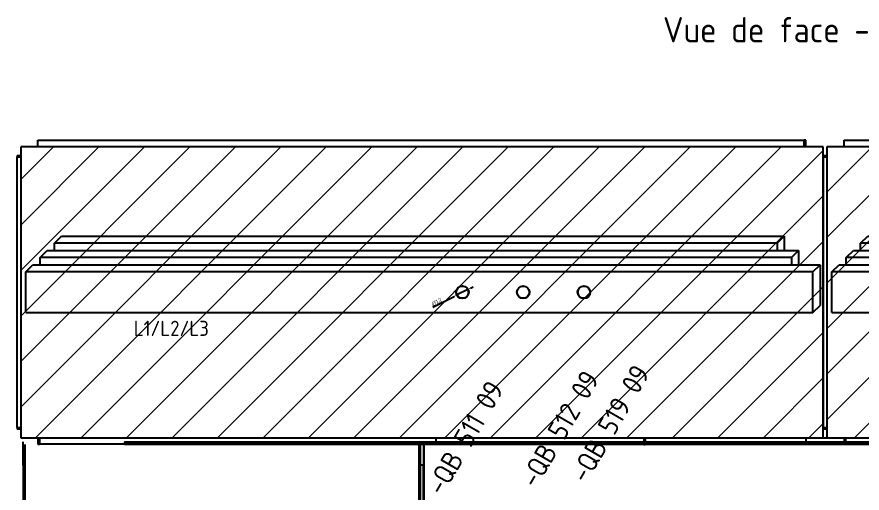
# Model space of a CAD drawing. Header units: millimetres. Extents: x 0 to 69574, y -5 to 41746.
# Drawn here: x 31595 to 32430, y 12713 to 13183 of the extents above; entities that cross this region are included whole.
import ezdxf
from ezdxf.enums import TextEntityAlignment as Align

# ---------------------------------------------------------------- set-up
doc = ezdxf.new("R2010")
doc.units = ezdxf.units.MM
doc.set_wipeout_variables(frame=1)
doc.layers.add('! NO PLOT !', color=7, linetype='Continuous', true_color=0xff75dd, plot=False)
doc.layers.add('000-PI-Oprema', color=30, linetype='Continuous', lineweight=5)
for name, color, linetype in [('000-PI-ORMAR', 2, 'Continuous'), ('000-PI_TEXT', 7, 'Continuous'), ('004-PI-DIN Šina', 3, 'Continuous')]:
    doc.layers.add(name, color=color, linetype=linetype)
doc.styles.add('PI0', font='isocpeur.ttf', dxfattribs={"width": 0.9})
doc.styles.get("Standard").update_dxf_attribs({"font": 'arial.ttf'})
doc.dimstyles.new('ISO-25', dxfattribs={"dimtxt": 4, "dimasz": 3, "dimexe": 1.25, "dimexo": 0.625, "dimtad": 1, "dimtxsty": 'Standard', "dimcen": 3, "dimadec": 0, "dimazin": 0, "dimtfac": 1, "dimtmove": 0, "dimatfit": 3, "dimfxl": 1, "dimarcsym": 0})

# ---------------------------------------------------------------- blocks, each defined once
blk = doc.blocks.new('*U1468')
at = {"layer": '004-PI-DIN Šina', "ltscale": 0.25}
for radius in [6.25, 6]:
    blk.add_circle((0, 0), radius, dxfattribs=at)
blk = doc.blocks.new('*U1467')
at = {"layer": '004-PI-DIN Šina', "color": 0, "linetype": 'ByBlock', "lineweight": -2, "transparency": 16777216}
for p in [(0, 0), (60, 0), (120, 0)]:
    blk.add_blockref('*U1468', p, dxfattribs=at)
blk = doc.blocks.new('*D1469')
at = {"layer": '004-PI-DIN Šina', "color": 0, "lineweight": -2, "ltscale": 0.25, "transparency": 16777216}
for p, q in [((43131.57, 9143.72), (43134.25, 9145.07)), ((43094.31, 9125), (43115.48, 9135.64)), ((43128.89, 9142.38), (43118.17, 9136.99))]:
    blk.add_line(p, q, dxfattribs=at)
at = {"layer": '004-PI-DIN Šina', "color": 0, "ltscale": 0.25, "transparency": 16777216}
for points in [[(43131.34, 9144.17), (43131.79, 9143.28), (43128.89, 9142.38)], [(43115.26, 9136.09), (43115.71, 9135.19), (43118.17, 9136.99)]]:
    blk.add_solid(points, dxfattribs=at)
at = {"layer": 'Defpoints', "color": 0, "ltscale": 0.25, "transparency": 16777216}
for p in [(43118.17, 9136.99), (43128.89, 9142.38)]:
    blk.add_point(p, dxfattribs=at)
at = {"layer": '004-PI-DIN Šina', "color": 0, "ltscale": 0.25, "transparency": 16777216, "insert": (43098.11, 9130.02), "char_height": 4, "attachment_point": 5, "rotation": 26.6823}
blk.add_mtext('∅12', dxfattribs=at)
blk = doc.blocks.new('800mm bez ploce')
at = {"layer": '000-PI-ORMAR'}
for p, q in [((47164.01, 47290.57), (47152.01, 47290.57)), ((47141.76, 47274.57), (47141.76, 47281.07)), ((47141.76, 47281.07), (47909.26, 47281.07)), ((47170.01, 47283.97), (47146.01, 47283.97)), ((47146.01, 47283.97), (47146.01, 47281.07)), ((47170.01, 47281.07), (47170.01, 47283.97)), ((47129.51, 47277.07), (47141.76, 47277.07)), ((47129.51, 47253.93), (47129.51, 47277.07)), ((47129.52, 47274.57), (47129.52, 45290.07)), ((47921.52, 47274.57), (47129.52, 47274.57)), ((47131.01, 47274.57), (47131.01, 47275.57)), ((47131.01, 47275.57), (47141.76, 47275.57)), ((47141.76, 47277.07), (47909.26, 47277.07)), ((47141.76, 47275.57), (47909.26, 47275.57)), ((47126.01, 47254.07), (47126.01, 45303.07)), ((47128.73, 47254.07), (47126.01, 47254.07)), ((47129.52, 47253.93), (47128.73, 47254.07)), ((47128.73, 47254.07), (47128.73, 45303.07))]:
    blk.add_line(p, q, dxfattribs=at)
for centre, start, end in [((47158.41, 47281.37), 124.82083, 166.60542), ((47157.62, 47281.37), 13.39458, 55.17917)]:
    blk.add_arc(centre, 11.2, start, end, dxfattribs=at)
blk = doc.blocks.new('800MM KROV')
at = {"layer": '000-PI-Oprema', "ltscale": 0.25, "transparency": 33554508}
h = blk.add_hatch(dxfattribs=at)
h.set_pattern_fill('ANSI31', color=256, scale=10)
h.set_pattern_definition([(45, (-2864.576, -32441.85), (-22.45064, 22.45064), [])])
h.paths.add_polyline_path([(43479.526, 9283.182), (42687.526, 9283.182), (42687.526, 8996.182), (43479.526, 8996.182)])
at = {"layer": '000-PI-Oprema', "ltscale": 0.01}
blk.add_lwpolyline([(42687.526, 8996.182), (42687.526, 9283.182), (43479.526, 9283.182), (43479.526, 8996.182)], close=True, dxfattribs=at)
at = {"layer": '000-PI-ORMAR'}
for p, q in [((42704.526, 9289.682), (42728.026, 9289.682)), ((42704.526, 9289.182), (42704.526, 9289.682)), ((42704.526, 9283.182), (42704.526, 9289.182)), ((42728.026, 9289.682), (43461.026, 9289.682)), ((43462.526, 9289.682), (43461.026, 9289.682)), ((43461.026, 9283.182), (43461.026, 9289.682)), ((43461.026, 9289.182), (43461.026, 9283.182)), ((43462.526, 9283.182), (43462.526, 9289.682)), ((42687.526, 9283.182), (42687.526, 8996.182)), ((43479.526, 9283.182), (42687.526, 9283.182)), ((43479.526, 8996.182), (43479.526, 9283.182)), ((42683.776, 9273.182), (42687.526, 9273.182)), ((42683.776, 9273.182), (42683.776, 9006.182)), ((42684.026, 9274.682), (42687.526, 9274.682)), ((42684.026, 9274.682), (42684.026, 9273.182)), ((42686.526, 9273.182), (42686.526, 9274.682)), ((43479.526, 9274.682), (43483.026, 9274.682)), ((43479.526, 9273.182), (43483.276, 9273.182)), ((43480.526, 9273.182), (43480.526, 9274.682)), ((43483.026, 9273.182), (43483.026, 9274.682)), ((43483.276, 9273.182), (43483.276, 9006.182)), ((42683.776, 9006.182), (42687.526, 9006.182)), ((42684.026, 9006.182), (42684.026, 9004.682)), ((42687.526, 9004.682), (42684.026, 9004.682)), ((42686.526, 9006.182), (42686.526, 9004.682)), ((43479.526, 9006.182), (43483.276, 9006.182)), ((43483.026, 9004.682), (43479.526, 9004.682)), ((43480.526, 9006.182), (43480.526, 9004.682)), ((43483.026, 9004.682), (43483.026, 9006.182)), ((42687.526, 8996.182), (43479.526, 8996.182)), ((42704.526, 8996.182), (42704.526, 8989.682)), ((42706.026, 8990.182), (42706.026, 8996.182)), ((42706.026, 8996.182), (42706.026, 8989.682)), ((43462.526, 8996.182), (43462.526, 8990.182)), ((42704.526, 8989.682), (42706.026, 8989.682)), ((43439.026, 8989.682), (42706.026, 8989.682)), ((43462.526, 8989.682), (43439.026, 8989.682)), ((43462.526, 8990.182), (43462.526, 8989.682))]:
    blk.add_line(p, q, dxfattribs=at)
at = {"layer": '004-PI-DIN Šina', "ltscale": 0.25}
for p, q in [((42720.811, 9187.966), (42727.882, 9195.037)), ((42727.882, 9195.037), (43441.242, 9195.037)), ((43434.171, 9187.966), (43441.242, 9195.037)), ((43441.242, 9195.037), (43441.242, 9180.895)), ((43434.171, 9187.966), (43434.171, 9180.895)), ((42706.668, 9173.824), (42713.739, 9180.895)), ((42713.739, 9180.895), (43455.384, 9180.895)), ((43448.313, 9173.824), (43455.384, 9180.895)), ((43455.384, 9180.895), (43455.384, 9166.753)), ((43448.313, 9173.824), (43448.313, 9166.753)), ((42692.526, 9159.682), (42699.597, 9166.753)), ((42699.597, 9166.753), (43476.597, 9166.753)), ((43469.526, 9159.682), (43476.597, 9166.753)), ((43476.597, 9166.753), (43476.597, 9126.753)), ((43469.526, 9119.682), (43476.597, 9126.753))]:
    blk.add_line(p, q, dxfattribs=at)
at = {"layer": '004-PI-DIN Šina'}
for p, q in [((42720.811, 9180.895), (42720.811, 9187.966)), ((43434.171, 9187.966), (42720.811, 9187.966)), ((42706.668, 9166.753), (42706.668, 9173.824)), ((43448.313, 9173.824), (42706.668, 9173.824)), ((43469.526, 9159.682), (42692.526, 9159.682)), ((42692.526, 9119.682), (42692.526, 9159.682)), ((43469.526, 9119.682), (43469.526, 9159.682)), ((42692.526, 9119.682), (43469.526, 9119.682))]:
    blk.add_line(p, q, dxfattribs=at)
blk.add_blockref('*U1467', (43123.526, 9139.682), dxfattribs=at)
at = {"layer": '000-PI_TEXT', "ltscale": 0.01, "insert": (42799.159, 9111.543), "char_height": 15, "width": 286.2, "attachment_point": 1, "style": 'PI0'}
blk.add_mtext('{\\fISOCPEUR|b0|i0|c238|p34;L1/L2/L3}', dxfattribs=at)
at = {"layer": '004-PI-DIN Šina', "ltscale": 0.25}
dim = blk.add_diameter_dim_2p(p1=(43128.887, 9142.376), p2=(43118.165, 9136.987), dimstyle='ISO-25', dxfattribs=at)
dim.commit()
dim.dimension.update_dxf_attribs({"geometry": '*D1469', "text_midpoint": (43099.354, 9127.533), "dimtype": 163})

msp = doc.modelspace()

# ---------------------------------------------------------------- linework, layer by layer
at = {"layer": '! NO PLOT !'}
msp.add_line((31601.65, 12761.404), (31601.65, 10776.904), dxfattribs=at)
at = {"layer": '000-PI-ORMAR'}
for p, q in [((31803.138, 12767.904), (33183.124, 12767.904)), ((32214.212, 12767.904), (32214.212, 12761.404)), ((32215.712, 12761.904), (32215.712, 12767.904)), ((32215.712, 12767.904), (32215.712, 12761.404)), ((31601.638, 12740.766), (31601.638, 12763.904)), ((31601.638, 12761.404), (31601.638, 10776.904)), ((31603.138, 12761.404), (31603.138, 10776.904)), ((31701.638, 12763.904), (31713.888, 12763.904)), ((31701.638, 12763.904), (31701.638, 12761.404)), ((32093.65, 12761.404), (31701.65, 12761.404)), ((31703.138, 12761.404), (31703.138, 12762.404)), ((31703.138, 12762.404), (31713.888, 12762.404)), ((31713.888, 12763.904), (32081.388, 12763.904)), ((31713.888, 12762.404), (32081.388, 12762.404)), ((31992.138, 12761.404), (31992.138, 10776.904)), ((31993.638, 12761.404), (31993.638, 10776.904)), ((31993.65, 10776.904), (31993.65, 12761.404)), ((32080.638, 12761.404), (32057.138, 12761.404)), ((32081.388, 12763.904), (32093.638, 12763.904)), ((32081.388, 12762.404), (32092.138, 12762.404)), ((32092.138, 12762.404), (32092.138, 12761.404)), ((32093.638, 12763.904), (32093.638, 12761.404)), ((32214.212, 12761.404), (32215.712, 12761.404)), ((31993.638, 12740.904), (31993.638, 10789.904)), ((31993.638, 12740.904), (31993.638, 10789.904))]:
    msp.add_line(p, q, dxfattribs=at)

# ---------------------------------------------------------------- block references
at = {"layer": '000-PI-Oprema', "ltscale": 0.25}
msp.add_blockref('800mm bez ploce', (-15132.372, -34513.162), dxfattribs=at)

# ---------------------------------------------------------------- texts
at = {"layer": '! NO PLOT !', "style": 'PI0', "width": 0.9}
msp.add_text('Vue de face - sans porte', height=25, dxfattribs=at).set_placement((32418.064, 13166.792), align=Align.MIDDLE)

# ---------------------------------------------------------------- next in the draw order: wipeouts: each hides what was drawn before it
msp.add_wipeout([(31599.166, 13054.973), (32391.166, 13054.973), (32391.166, 12767.973), (31599.166, 12767.973)])

# ---------------------------------------------------------------- next in the draw order: block references
at = {"layer": '000-PI-ORMAR'}
msp.add_blockref('800MM KROV', (-11088.36, 3771.791), dxfattribs=at)

# ---------------------------------------------------------------- next in the draw order: texts
at = {"layer": '000-PI_TEXT', "style": 'PI0', "width": 0.9}
for s, p in [('-QB 512 09', (32144.878, 12768.535)), ('-QB 519 09', (32194.534, 12773.823)), ('-QB 511 09', (32051.538, 12759.848))]:
    msp.add_text(s, height=20, rotation=60, dxfattribs=at).set_placement(p, align=Align.BOTTOM_CENTER)

# ---------------------------------------------------------------- next in the draw order: wipeouts: each hides what was drawn before it
msp.add_wipeout([(32394.916, 13054.973), (33186.916, 13054.973), (33186.916, 12767.973), (32394.916, 12767.973)])

# ---------------------------------------------------------------- next in the draw order: block references
at = {"layer": '000-PI-ORMAR'}
msp.add_blockref('800MM KROV', (-10292.61, 3771.791), dxfattribs=at)

doc.saveas('drawing.dxf')
